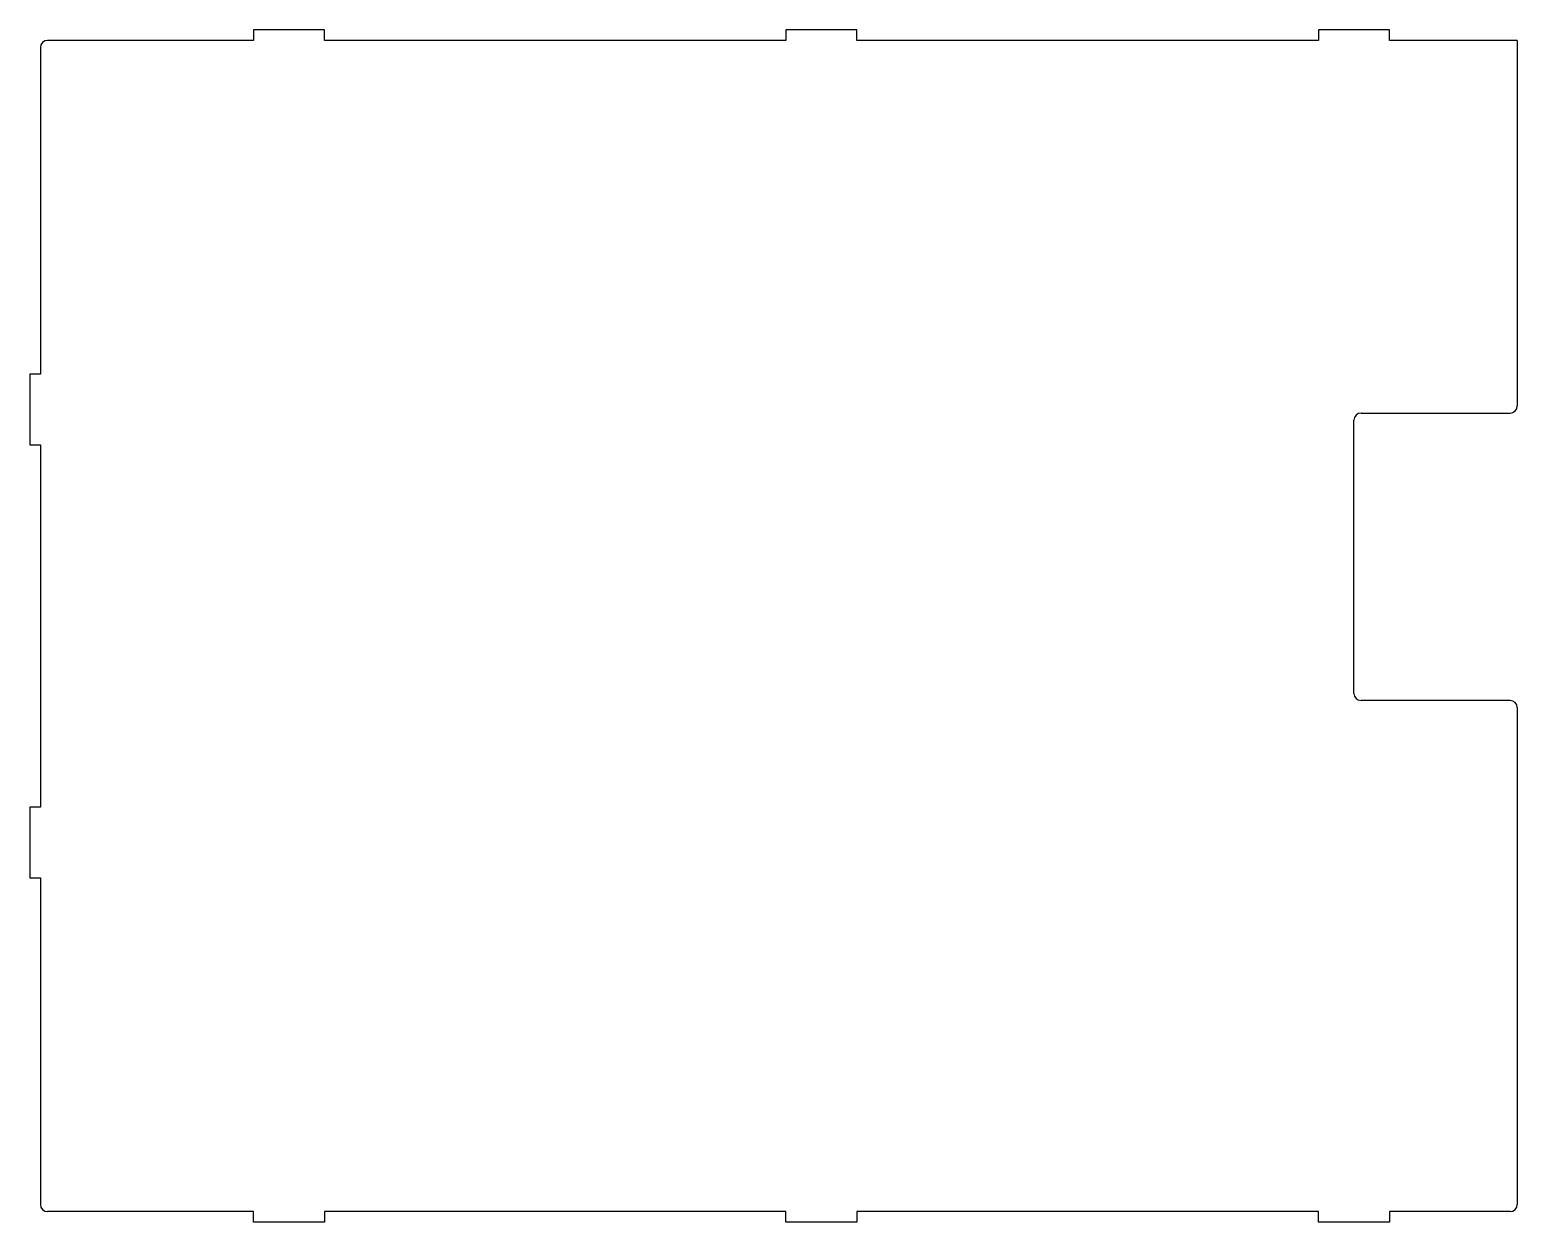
# Model space of a CAD drawing. Extents: x -483 to -64, y -183 to 153.
import ezdxf

# ---------------------------------------------------------------- set-up
doc = ezdxf.new("R2010")
doc.units = 0
doc.layers.add('Shape2DView', color=7, linetype='CONTINUOUS')

msp = doc.modelspace()

# ---------------------------------------------------------------- linework, layer by layer
at = {"layer": 'Shape2DView'}
for p, q in [((-400, 153), (-420, 153)), ((-420, 153), (-420, 150)), ((-400, 150), (-400, 153)), ((-250, 153), (-270, 153)), ((-270, 153), (-270, 150)), ((-250, 150), (-250, 153)), ((-100, 153), (-120, 153)), ((-120, 153), (-120, 150)), ((-100, 150), (-100, 153)), ((-480, 148), (-480, 56)), ((-420, 150), (-478, 150)), ((-270, 150), (-400, 150)), ((-120, 150), (-250, 150)), ((-64, 150), (-100, 150)), ((-64, 150), (-64, 47)), ((-480, 56), (-483, 56)), ((-483, 56), (-483, 36)), ((-110, -34), (-110, 43)), ((-108, 45), (-66, 45)), ((-483, 36), (-480, 36)), ((-480, 36), (-480, -66)), ((-66, -36), (-108, -36)), ((-64, -38), (-64, -178)), ((-480, -66), (-483, -66)), ((-483, -66), (-483, -86)), ((-483, -86), (-480, -86)), ((-480, -86), (-480, -178)), ((-420, -180), (-478, -180)), ((-420, -183), (-420, -180)), ((-400, -180), (-400, -183)), ((-270, -180), (-400, -180)), ((-270, -183), (-270, -180)), ((-250, -180), (-250, -183)), ((-120, -180), (-250, -180)), ((-120, -183), (-120, -180)), ((-100, -180), (-100, -183)), ((-66, -180), (-100, -180)), ((-400, -183), (-420, -183)), ((-250, -183), (-270, -183)), ((-100, -183), (-120, -183))]:
    msp.add_line(p, q, dxfattribs=at)
for centre, start, end in [((-478, 148), 90, 180), ((-66, 47), -90, 0), ((-108, 43), 90, 180), ((-108, -34), 180, -90), ((-66, -38), 0, 90), ((-478, -178), 180, -90), ((-66, -178), -90, 0)]:
    msp.add_arc(centre, 2, start, end, dxfattribs=at)

doc.saveas('drawing.dxf')
